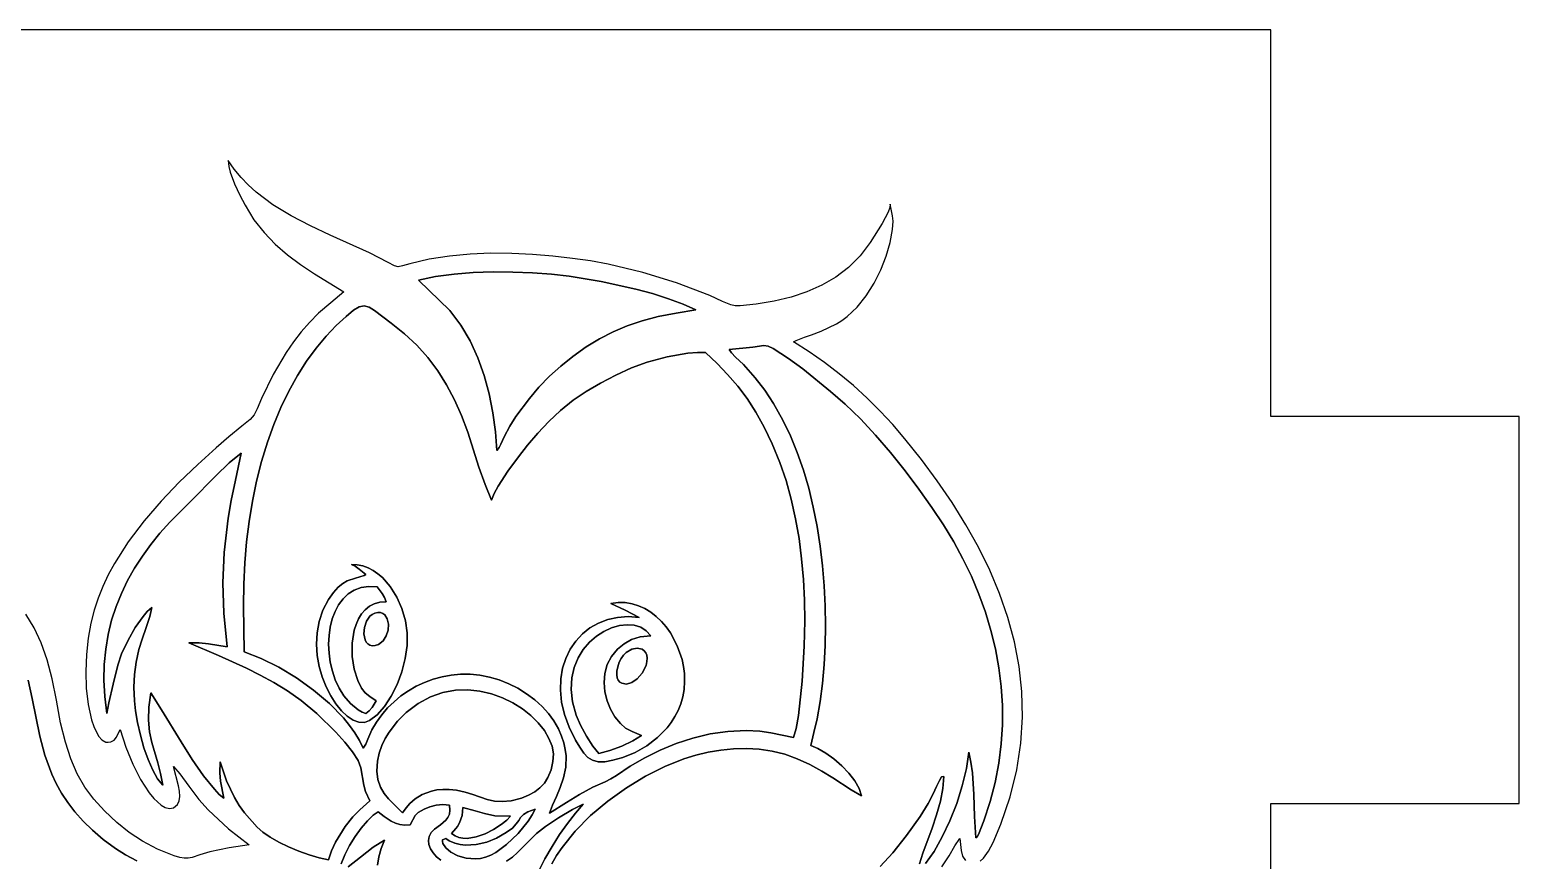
# Model space of a CAD drawing. Extents: x 1222 to 3994, y 2320 to 3800.
# Drawn here: x 2437.35 to 2473.32, y 3460.13 to 3480.16 of the extents above; entities that cross this region are included whole.
import ezdxf

# ---------------------------------------------------------------- set-up
doc = ezdxf.new("R2010")
doc.units = 0
doc.layers.add('____________', color=18, linetype='CONTINUOUS')
doc.layers.add('layer_1', color=250, linetype='CONTINUOUS')

msp = doc.modelspace()

# ---------------------------------------------------------------- linework, layer by layer
at = {"layer": '____________'}
msp.add_lwpolyline([(2467.319, 3433.494), (2467.319, 3442.827), (2473.319, 3442.827), (2473.319, 3452.161), (2467.319, 3452.161), (2467.319, 3461.494), (2473.319, 3461.494), (2473.319, 3470.827), (2467.319, 3470.827), (2467.319, 3480.161), (2399.319, 3480.161)], dxfattribs=at)
at = {"layer": 'layer_1'}
for points in [[(2460.3, 3460.098), (2460.382, 3460.173), (2460.501, 3460.342), (2460.614, 3460.552), (2460.804, 3460.993), (2461.026, 3461.655), (2461.184, 3462.306), (2461.281, 3462.946), (2461.322, 3463.575), (2461.307, 3464.193), (2461.242, 3464.801), (2461.129, 3465.397), (2460.971, 3465.983), (2460.772, 3466.558), (2460.535, 3467.122), (2460.262, 3467.676), (2459.958, 3468.22), (2459.625, 3468.753), (2459.267, 3469.277), (2458.886, 3469.79), (2458.486, 3470.293), (2458.195, 3470.634), (2457.89, 3470.961), (2457.572, 3471.276), (2457.241, 3471.576), (2456.897, 3471.862), (2456.54, 3472.133), (2456.172, 3472.389), (2455.791, 3472.629), (2455.859, 3472.668), (2456.059, 3472.745), (2456.23, 3472.8), (2456.459, 3472.889), (2456.832, 3473.07), (2456.964, 3473.148), (2457.091, 3473.241), (2457.33, 3473.469), (2457.547, 3473.741), (2457.739, 3474.045), (2457.902, 3474.37), (2458.032, 3474.702), (2458.128, 3475.031), (2458.185, 3475.343), (2458.199, 3475.541), (2458.186, 3475.673), (2458.129, 3475.951), (2458.119, 3475.871), (2458.078, 3475.759), (2457.933, 3475.485), (2457.648, 3475.032), (2457.402, 3474.707), (2457.124, 3474.429), (2456.817, 3474.194), (2456.482, 3473.999), (2456.12, 3473.84), (2455.734, 3473.712), (2455.324, 3473.613), (2454.892, 3473.538), (2454.509, 3473.498), (2454.384, 3473.503), (2454.282, 3473.523), (2454.079, 3473.608), (2453.771, 3473.749), (2452.968, 3474.055), (2452.154, 3474.307), (2451.321, 3474.505), (2450.893, 3474.583), (2450.457, 3474.647), (2449.98, 3474.702), (2449.489, 3474.743), (2448.99, 3474.766), (2448.486, 3474.77), (2447.983, 3474.75), (2447.486, 3474.703), (2446.999, 3474.627), (2446.527, 3474.518), (2446.348, 3474.465), (2446.25, 3474.445), (2446.161, 3474.47), (2446.008, 3474.549), (2446.008, 3474.549), (2445.551, 3474.779), (2444.605, 3475.204), (2444.129, 3475.428), (2443.665, 3475.67), (2443.224, 3475.941), (2442.816, 3476.247), (2442.628, 3476.417), (2442.452, 3476.599), (2442.289, 3476.795), (2442.142, 3477.005), (2442.155, 3476.866), (2442.186, 3476.725), (2442.291, 3476.441), (2442.423, 3476.171), (2442.552, 3475.93), (2442.765, 3475.579), (2443.009, 3475.267), (2443.28, 3474.987), (2443.575, 3474.733), (2443.892, 3474.498), (2444.226, 3474.275), (2444.936, 3473.839), (2444.62, 3473.577), (2444.323, 3473.322), (2444.108, 3473.101), (2443.907, 3472.87), (2443.72, 3472.629), (2443.545, 3472.377), (2443.227, 3471.842), (2442.947, 3471.267), (2442.839, 3471.013), (2442.77, 3470.871), (2442.67, 3470.76), (2442.47, 3470.6), (2442.158, 3470.339), (2441.855, 3470.071), (2441.409, 3469.672), (2440.962, 3469.245), (2440.525, 3468.791), (2440.11, 3468.312), (2439.729, 3467.808), (2439.394, 3467.28), (2439.246, 3467.008), (2439.115, 3466.731), (2439, 3466.448), (2438.904, 3466.16), (2438.825, 3465.843), (2438.762, 3465.481), (2438.72, 3465.088), (2438.702, 3464.68), (2438.714, 3464.272), (2438.76, 3463.878), (2438.843, 3463.514), (2438.9, 3463.348), (2438.968, 3463.195), (2439.02, 3463.108), (2439.091, 3463.027), (2439.186, 3462.976), (2439.243, 3462.969), (2439.307, 3462.978), (2439.389, 3463.021), (2439.447, 3463.09), (2439.537, 3463.28), (2439.671, 3462.852), (2439.836, 3462.446), (2440.025, 3462.075), (2440.235, 3461.749), (2440.348, 3461.611), (2440.524, 3461.451), (2440.624, 3461.394), (2440.726, 3461.37), (2440.824, 3461.39), (2440.915, 3461.467), (2440.958, 3461.557), (2440.974, 3461.666), (2440.966, 3461.788), (2440.943, 3461.917), (2440.821, 3462.383), (2440.974, 3462.205), (2441.193, 3461.912), (2441.435, 3461.593), (2441.657, 3461.34), (2442.148, 3460.884), (2442.403, 3460.686), (2442.648, 3460.493), (2442.164, 3460.427), (2441.695, 3460.327), (2441.458, 3460.251), (2441.27, 3460.189), (2441.179, 3460.173), (2441.082, 3460.172), (2440.971, 3460.189), (2440.84, 3460.229), (2440.438, 3460.395), (2440.074, 3460.584), (2439.747, 3460.795), (2439.451, 3461.031), (2439.152, 3461.313), (2438.896, 3461.596), (2438.68, 3461.891), (2438.497, 3462.211), (2438.342, 3462.568), (2438.21, 3462.974), (2438.096, 3463.443), (2437.993, 3463.986), (2437.891, 3464.504), (2437.77, 3464.963), (2437.625, 3465.371), (2437.456, 3465.733), (2437.258, 3466.058)], [(2449.961, 3460.037), (2450.074, 3460.236), (2450.207, 3460.435), (2450.523, 3460.825), (2450.895, 3461.2), (2451.312, 3461.552), (2451.759, 3461.872), (2452.222, 3462.154), (2452.689, 3462.389), (2453.147, 3462.57), (2453.439, 3462.659), (2453.736, 3462.731), (2454.039, 3462.784), (2454.346, 3462.815), (2454.655, 3462.823), (2454.965, 3462.805), (2455.275, 3462.759), (2455.583, 3462.683), (2455.885, 3462.573), (2456.186, 3462.432), (2456.477, 3462.273), (2456.747, 3462.11), (2457.188, 3461.824), (2457.433, 3461.679), (2457.38, 3461.853), (2457.276, 3462.037), (2457.131, 3462.224), (2456.958, 3462.404), (2456.767, 3462.569), (2456.571, 3462.711), (2456.382, 3462.821), (2456.21, 3462.891), (2456.285, 3463.203), (2456.367, 3463.532), (2456.439, 3463.953), (2456.495, 3464.391), (2456.536, 3464.843), (2456.561, 3465.308), (2456.57, 3465.781), (2456.562, 3466.26), (2456.538, 3466.743), (2456.497, 3467.225), (2456.44, 3467.705), (2456.365, 3468.179), (2456.272, 3468.644), (2456.161, 3469.098), (2456.033, 3469.538), (2455.885, 3469.96), (2455.72, 3470.362), (2455.535, 3470.741), (2455.31, 3471.142), (2455.1, 3471.464), (2454.87, 3471.76), (2454.588, 3472.082), (2454.397, 3472.262), (2454.299, 3472.363), (2454.243, 3472.45), (2454.814, 3472.507), (2455.077, 3472.541), (2455.184, 3472.529), (2455.304, 3472.471), (2455.677, 3472.231), (2456.021, 3471.978), (2456.689, 3471.437), (2457.045, 3471.13), (2457.41, 3470.774), (2457.776, 3470.38), (2458.138, 3469.959), (2458.489, 3469.521), (2458.823, 3469.077), (2459.134, 3468.638), (2459.415, 3468.215), (2459.662, 3467.81), (2459.887, 3467.396), (2460.091, 3466.975), (2460.272, 3466.546), (2460.43, 3466.11), (2460.563, 3465.668), (2460.672, 3465.221), (2460.754, 3464.77), (2460.81, 3464.315), (2460.839, 3463.856), (2460.84, 3463.395), (2460.811, 3462.932), (2460.753, 3462.468), (2460.665, 3462.003), (2460.546, 3461.539), (2460.394, 3461.076), (2460.264, 3460.746), (2460.228, 3460.688), (2460.194, 3460.662), (2460.165, 3461.179), (2460.149, 3461.71), (2460.114, 3462.235), (2460.079, 3462.488), (2460.026, 3462.732), (2459.971, 3462.335), (2459.871, 3461.916), (2459.736, 3461.491), (2459.572, 3461.075), (2459.387, 3460.685), (2459.188, 3460.338), (2458.983, 3460.048)], [(2458.983, 3460.048), (2459.188, 3460.338), (2459.387, 3460.685), (2459.572, 3461.075), (2459.736, 3461.491), (2459.871, 3461.916), (2459.971, 3462.335), (2460.026, 3462.732), (2460.079, 3462.488), (2460.114, 3462.235), (2460.149, 3461.71), (2460.165, 3461.179), (2460.194, 3460.662), (2460.228, 3460.688), (2460.264, 3460.746), (2460.394, 3461.076), (2460.546, 3461.539), (2460.665, 3462.003), (2460.753, 3462.468), (2460.811, 3462.932), (2460.84, 3463.395), (2460.839, 3463.856), (2460.81, 3464.315), (2460.754, 3464.77), (2460.672, 3465.221), (2460.563, 3465.668), (2460.43, 3466.11), (2460.272, 3466.546), (2460.091, 3466.975), (2459.887, 3467.396), (2459.662, 3467.81), (2459.415, 3468.215), (2459.134, 3468.638), (2458.823, 3469.077), (2458.489, 3469.521), (2458.138, 3469.959), (2457.776, 3470.38), (2457.41, 3470.774), (2457.045, 3471.13), (2456.689, 3471.437), (2456.021, 3471.978), (2455.677, 3472.231), (2455.304, 3472.471), (2455.184, 3472.529), (2455.077, 3472.541), (2454.814, 3472.507), (2454.243, 3472.45), (2454.243, 3472.45), (2454.299, 3472.363), (2454.397, 3472.262), (2454.588, 3472.082), (2454.87, 3471.76), (2455.1, 3471.464), (2455.31, 3471.142), (2455.535, 3470.741), (2455.72, 3470.362), (2455.885, 3469.96), (2456.033, 3469.538), (2456.161, 3469.098), (2456.272, 3468.644), (2456.365, 3468.179), (2456.44, 3467.705), (2456.497, 3467.225), (2456.538, 3466.743), (2456.562, 3466.26), (2456.57, 3465.781), (2456.561, 3465.308), (2456.536, 3464.843), (2456.495, 3464.391), (2456.439, 3463.953), (2456.367, 3463.532), (2456.285, 3463.203), (2456.21, 3462.891), (2456.382, 3462.821), (2456.571, 3462.711), (2456.767, 3462.569), (2456.958, 3462.404), (2457.131, 3462.224), (2457.276, 3462.037), (2457.38, 3461.853), (2457.433, 3461.679), (2457.188, 3461.824), (2456.747, 3462.11), (2456.477, 3462.273), (2456.186, 3462.432), (2455.885, 3462.573), (2455.583, 3462.683), (2455.275, 3462.759), (2454.965, 3462.805), (2454.655, 3462.823), (2454.346, 3462.815), (2454.039, 3462.784), (2453.736, 3462.731), (2453.439, 3462.659), (2453.147, 3462.57), (2452.689, 3462.389), (2452.222, 3462.154), (2451.759, 3461.872), (2451.312, 3461.552), (2450.895, 3461.2), (2450.523, 3460.825), (2450.207, 3460.435), (2450.074, 3460.236), (2449.961, 3460.037)], [(2437.312, 3464.472), (2437.41, 3464.026), (2437.592, 3463.117), (2437.714, 3462.659), (2437.883, 3462.2), (2437.991, 3461.972), (2438.118, 3461.744), (2438.267, 3461.518), (2438.44, 3461.292), (2438.639, 3461.069), (2438.867, 3460.847), (2439.126, 3460.627), (2439.419, 3460.41), (2439.664, 3460.255), (2439.936, 3460.11)], [(2439.936, 3460.11), (2439.664, 3460.255), (2439.419, 3460.41), (2439.126, 3460.627), (2438.867, 3460.847), (2438.639, 3461.069), (2438.44, 3461.292), (2438.267, 3461.518), (2438.118, 3461.744), (2437.991, 3461.972), (2437.883, 3462.2), (2437.714, 3462.659), (2437.592, 3463.117), (2437.41, 3464.026), (2437.312, 3464.472)], [(2458.833, 3460.039), (2458.92, 3460.293), (2459.142, 3460.896), (2459.251, 3461.221), (2459.342, 3461.546), (2459.404, 3461.858), (2459.422, 3462.147), (2459.368, 3462.137), (2459.321, 3462.052), (2459.245, 3461.905), (2459.166, 3461.728), (2459.047, 3461.495), (2458.852, 3461.179), (2458.525, 3460.722), (2458.193, 3460.301), (2457.884, 3459.976)], [(2457.884, 3459.976), (2458.193, 3460.301), (2458.525, 3460.722), (2458.852, 3461.179), (2459.047, 3461.495), (2459.166, 3461.728), (2459.245, 3461.905), (2459.321, 3462.052), (2459.368, 3462.137), (2459.422, 3462.147), (2459.404, 3461.858), (2459.342, 3461.546), (2459.251, 3461.221), (2459.142, 3460.896), (2458.92, 3460.293), (2458.833, 3460.039)], [(2444.873, 3460.035), (2444.959, 3460.253), (2445.075, 3460.477), (2445.211, 3460.696), (2445.357, 3460.898), (2445.504, 3461.073), (2445.642, 3461.209), (2445.762, 3461.296), (2445.909, 3461.176), (2446.081, 3461.063), (2446.179, 3461.019), (2446.288, 3460.988), (2446.408, 3460.974), (2446.54, 3460.982), (2446.655, 3461.2), (2446.73, 3461.272), (2446.877, 3461.355), (2447.013, 3461.412), (2447.164, 3461.453), (2447.324, 3461.469), (2447.488, 3461.452), (2447.488, 3461.452), (2447.498, 3461.333), (2447.484, 3461.235), (2447.45, 3461.155), (2447.4, 3461.088), (2447.271, 3460.979), (2447.127, 3460.877), (2447.044, 3460.792), (2446.995, 3460.7), (2446.977, 3460.603), (2446.989, 3460.503), (2447.028, 3460.403), (2447.091, 3460.304), (2447.176, 3460.21), (2447.281, 3460.122)], [(2447.281, 3460.122), (2447.176, 3460.21), (2447.091, 3460.304), (2447.028, 3460.403), (2446.989, 3460.503), (2446.977, 3460.603), (2446.995, 3460.7), (2447.044, 3460.792), (2447.127, 3460.877), (2447.271, 3460.979), (2447.4, 3461.088), (2447.45, 3461.155), (2447.484, 3461.235), (2447.498, 3461.333), (2447.488, 3461.452), (2447.488, 3461.452), (2447.324, 3461.469), (2447.164, 3461.453), (2447.013, 3461.412), (2446.877, 3461.355), (2446.73, 3461.272), (2446.655, 3461.2), (2446.54, 3460.982), (2446.408, 3460.974), (2446.288, 3460.988), (2446.179, 3461.019), (2446.081, 3461.063), (2445.909, 3461.176), (2445.762, 3461.296), (2445.642, 3461.209), (2445.504, 3461.073), (2445.357, 3460.898), (2445.211, 3460.696), (2445.075, 3460.477), (2444.959, 3460.253), (2444.873, 3460.035)], [(2448.867, 3460.102), (2449.005, 3460.201), (2449.13, 3460.309), (2449.587, 3460.771), (2449.801, 3460.936), (2450.119, 3461.147), (2450.454, 3461.348), (2450.717, 3461.48), (2450.527, 3461.262), (2450.335, 3461.014), (2450.145, 3460.743), (2449.962, 3460.454), (2449.792, 3460.155), (2449.639, 3459.851)], [(2449.639, 3459.851), (2449.792, 3460.155), (2449.962, 3460.454), (2450.145, 3460.743), (2450.335, 3461.014), (2450.527, 3461.262), (2450.717, 3461.48), (2450.454, 3461.348), (2450.119, 3461.147), (2449.801, 3460.936), (2449.587, 3460.771), (2449.13, 3460.309), (2449.005, 3460.201), (2448.867, 3460.102)], [(2445.747, 3460.007), (2445.78, 3460.205), (2445.836, 3460.406), (2445.914, 3460.608), (2445.647, 3460.437), (2445.334, 3460.196), (2445.04, 3459.967)], [(2445.04, 3459.967), (2445.334, 3460.196), (2445.647, 3460.437), (2445.914, 3460.608), (2445.836, 3460.406), (2445.78, 3460.205), (2445.747, 3460.007)], [(2459.379, 3459.962), (2459.55, 3460.232), (2459.691, 3460.47), (2459.813, 3460.648), (2459.842, 3460.36), (2459.878, 3460.225), (2459.945, 3460.117)]]:
    msp.add_lwpolyline(points, dxfattribs=at)
for points in [[(2446.737, 3474.122), (2447.152, 3474.208), (2447.596, 3474.268), (2448.061, 3474.305), (2448.538, 3474.32), (2449.017, 3474.317), (2449.49, 3474.297), (2449.947, 3474.262), (2450.38, 3474.215), (2451.152, 3474.091), (2451.984, 3473.906), (2452.392, 3473.795), (2452.779, 3473.673), (2453.131, 3473.541), (2453.437, 3473.402), (2452.96, 3473.328), (2452.529, 3473.241), (2452.138, 3473.139), (2451.777, 3473.018), (2451.437, 3472.875), (2451.111, 3472.706), (2450.791, 3472.508), (2450.466, 3472.278), (2450.178, 3472.049), (2449.902, 3471.803), (2449.646, 3471.542), (2449.416, 3471.269), (2449.09, 3470.827), (2448.943, 3470.597), (2448.805, 3470.343), (2448.729, 3470.167), (2448.685, 3470.081), (2448.631, 3470.007), (2448.595, 3470.464), (2448.533, 3470.923), (2448.444, 3471.377), (2448.325, 3471.821), (2448.173, 3472.25), (2447.985, 3472.657), (2447.758, 3473.037), (2447.491, 3473.385), (2446.737, 3474.122)], [(2446.737, 3474.122), (2447.491, 3473.385), (2447.758, 3473.037), (2447.985, 3472.657), (2448.173, 3472.25), (2448.325, 3471.821), (2448.444, 3471.377), (2448.533, 3470.923), (2448.595, 3470.464), (2448.631, 3470.007), (2448.685, 3470.081), (2448.729, 3470.167), (2448.805, 3470.343), (2448.943, 3470.597), (2449.09, 3470.827), (2449.416, 3471.269), (2449.646, 3471.542), (2449.902, 3471.803), (2450.178, 3472.049), (2450.466, 3472.278), (2450.791, 3472.508), (2451.111, 3472.706), (2451.437, 3472.875), (2451.777, 3473.018), (2452.138, 3473.139), (2452.529, 3473.241), (2452.96, 3473.328), (2453.437, 3473.402), (2453.131, 3473.541), (2452.779, 3473.673), (2452.392, 3473.795), (2451.984, 3473.906), (2451.152, 3474.091), (2450.38, 3474.215), (2449.947, 3474.262), (2449.49, 3474.297), (2449.017, 3474.317), (2448.538, 3474.32), (2448.061, 3474.305), (2447.596, 3474.268), (2447.152, 3474.208), (2446.737, 3474.122)], [(2442.51, 3466.262), (2442.518, 3466.786), (2442.543, 3467.3), (2442.586, 3467.804), (2442.647, 3468.3), (2442.727, 3468.788), (2442.826, 3469.269), (2442.947, 3469.743), (2443.089, 3470.21), (2443.243, 3470.637), (2443.416, 3471.049), (2443.607, 3471.444), (2443.813, 3471.816), (2444.033, 3472.164), (2444.264, 3472.483), (2444.505, 3472.771), (2444.753, 3473.023), (2444.991, 3473.243), (2445.17, 3473.393), (2445.309, 3473.478), (2445.426, 3473.503), (2445.543, 3473.472), (2445.678, 3473.389), (2446.081, 3473.085), (2446.403, 3472.829), (2446.696, 3472.552), (2446.963, 3472.253), (2447.203, 3471.934), (2447.418, 3471.594), (2447.61, 3471.234), (2447.779, 3470.854), (2447.927, 3470.455), (2448.197, 3469.612), (2448.348, 3469.192), (2448.499, 3468.814), (2448.567, 3468.974), (2448.659, 3469.147), (2448.894, 3469.511), (2449.15, 3469.857), (2449.372, 3470.136), (2449.622, 3470.43), (2449.884, 3470.708), (2450.166, 3470.972), (2450.476, 3471.223), (2450.787, 3471.435), (2451.135, 3471.639), (2451.506, 3471.83), (2451.884, 3472.004), (2452.263, 3472.14), (2452.745, 3472.267), (2453.244, 3472.356), (2453.472, 3472.376), (2453.671, 3472.375), (2453.947, 3472.111), (2454.204, 3471.843), (2454.446, 3471.563), (2454.673, 3471.264), (2454.886, 3470.937), (2455.089, 3470.577), (2455.281, 3470.175), (2455.465, 3469.723), (2455.614, 3469.288), (2455.74, 3468.834), (2455.844, 3468.365), (2455.927, 3467.884), (2455.991, 3467.394), (2456.035, 3466.899), (2456.062, 3466.401), (2456.071, 3465.903), (2456.054, 3465.289), (2456.002, 3464.441), (2455.916, 3463.619), (2455.86, 3463.299), (2455.795, 3463.084), (2455.249, 3463.196), (2454.979, 3463.237), (2454.652, 3463.254), (2454.211, 3463.233), (2453.781, 3463.171), (2453.364, 3463.073), (2452.96, 3462.943), (2452.573, 3462.783), (2452.203, 3462.599), (2451.851, 3462.394), (2451.52, 3462.171), (2451.384, 3462.087), (2451.243, 3462.019), (2450.952, 3461.888), (2450.63, 3461.71), (2450.315, 3461.514), (2449.901, 3461.257), (2449.976, 3461.456), (2450.069, 3461.662), (2450.163, 3461.88), (2450.243, 3462.114), (2450.294, 3462.368), (2450.301, 3462.646), (2450.282, 3462.796), (2450.246, 3462.954), (2450.192, 3463.121), (2450.116, 3463.296), (2450.01, 3463.484), (2449.877, 3463.665), (2449.721, 3463.837), (2449.544, 3463.996), (2449.349, 3464.142), (2449.139, 3464.272), (2448.916, 3464.384), (2448.683, 3464.476), (2448.45, 3464.544), (2448.217, 3464.588), (2447.985, 3464.61), (2447.755, 3464.611), (2447.529, 3464.591), (2447.308, 3464.551), (2447.093, 3464.492), (2446.885, 3464.416), (2446.685, 3464.323), (2446.495, 3464.213), (2446.315, 3464.089), (2446.147, 3463.95), (2445.991, 3463.798), (2445.85, 3463.634), (2445.724, 3463.458), (2445.614, 3463.272), (2445.516, 3463.043), (2445.463, 3462.924), (2445.401, 3462.825), (2445.311, 3463.011), (2445.201, 3463.196), (2445.071, 3463.379), (2444.924, 3463.559), (2444.587, 3463.906), (2444.205, 3464.23), (2443.792, 3464.524), (2443.366, 3464.781), (2442.941, 3464.992), (2442.532, 3465.15), (2442.51, 3466.262)], [(2442.51, 3466.262), (2442.532, 3465.15), (2442.941, 3464.992), (2443.366, 3464.781), (2443.792, 3464.524), (2444.205, 3464.23), (2444.587, 3463.906), (2444.924, 3463.559), (2445.071, 3463.379), (2445.201, 3463.196), (2445.311, 3463.011), (2445.401, 3462.825), (2445.463, 3462.924), (2445.516, 3463.043), (2445.614, 3463.272), (2445.724, 3463.458), (2445.85, 3463.634), (2445.991, 3463.798), (2446.147, 3463.95), (2446.315, 3464.089), (2446.495, 3464.213), (2446.685, 3464.323), (2446.885, 3464.416), (2447.093, 3464.492), (2447.308, 3464.551), (2447.529, 3464.591), (2447.755, 3464.611), (2447.985, 3464.61), (2448.217, 3464.588), (2448.45, 3464.544), (2448.683, 3464.476), (2448.916, 3464.384), (2449.139, 3464.272), (2449.349, 3464.142), (2449.544, 3463.996), (2449.721, 3463.837), (2449.877, 3463.665), (2450.01, 3463.484), (2450.116, 3463.296), (2450.192, 3463.121), (2450.246, 3462.954), (2450.282, 3462.796), (2450.301, 3462.646), (2450.294, 3462.368), (2450.243, 3462.114), (2450.163, 3461.88), (2450.069, 3461.662), (2449.976, 3461.456), (2449.901, 3461.257), (2450.315, 3461.514), (2450.63, 3461.71), (2450.952, 3461.888), (2451.243, 3462.019), (2451.384, 3462.087), (2451.52, 3462.171), (2451.851, 3462.394), (2452.203, 3462.599), (2452.573, 3462.783), (2452.96, 3462.943), (2453.364, 3463.073), (2453.781, 3463.171), (2454.211, 3463.233), (2454.652, 3463.254), (2454.979, 3463.237), (2455.249, 3463.196), (2455.795, 3463.084), (2455.86, 3463.299), (2455.916, 3463.619), (2456.002, 3464.441), (2456.054, 3465.289), (2456.071, 3465.903), (2456.062, 3466.401), (2456.035, 3466.899), (2455.991, 3467.394), (2455.927, 3467.884), (2455.844, 3468.365), (2455.74, 3468.834), (2455.614, 3469.288), (2455.465, 3469.723), (2455.281, 3470.175), (2455.089, 3470.577), (2454.886, 3470.937), (2454.673, 3471.264), (2454.446, 3471.563), (2454.204, 3471.843), (2453.947, 3472.111), (2453.671, 3472.375), (2453.472, 3472.376), (2453.244, 3472.356), (2452.745, 3472.267), (2452.263, 3472.14), (2451.884, 3472.004), (2451.506, 3471.83), (2451.135, 3471.639), (2450.787, 3471.435), (2450.476, 3471.223), (2450.166, 3470.972), (2449.884, 3470.708), (2449.622, 3470.43), (2449.372, 3470.136), (2449.15, 3469.857), (2448.894, 3469.511), (2448.659, 3469.147), (2448.567, 3468.974), (2448.499, 3468.814), (2448.348, 3469.192), (2448.197, 3469.612), (2447.927, 3470.455), (2447.779, 3470.854), (2447.61, 3471.234), (2447.418, 3471.594), (2447.203, 3471.934), (2446.963, 3472.253), (2446.696, 3472.552), (2446.403, 3472.829), (2446.081, 3473.085), (2445.678, 3473.389), (2445.543, 3473.472), (2445.426, 3473.503), (2445.309, 3473.478), (2445.17, 3473.393), (2444.991, 3473.243), (2444.753, 3473.023), (2444.505, 3472.771), (2444.264, 3472.483), (2444.033, 3472.164), (2443.813, 3471.816), (2443.607, 3471.444), (2443.416, 3471.049), (2443.243, 3470.637), (2443.089, 3470.21), (2442.947, 3469.743), (2442.826, 3469.269), (2442.727, 3468.788), (2442.647, 3468.3), (2442.586, 3467.804), (2442.543, 3467.3), (2442.518, 3466.786), (2442.51, 3466.262)], [(2439.214, 3463.665), (2439.164, 3464.075), (2439.143, 3464.47), (2439.15, 3464.85), (2439.184, 3465.218), (2439.243, 3465.572), (2439.327, 3465.914), (2439.434, 3466.244), (2439.563, 3466.563), (2439.712, 3466.871), (2439.882, 3467.17), (2440.069, 3467.459), (2440.274, 3467.74), (2440.495, 3468.013), (2440.73, 3468.278), (2441.241, 3468.789), (2441.846, 3469.397), (2442.168, 3469.709), (2442.459, 3469.95), (2442.32, 3469.291), (2442.218, 3468.806), (2442.142, 3468.378), (2442.047, 3467.551), (2442.012, 3466.815), (2442.037, 3466.084), (2442.12, 3465.271), (2441.668, 3465.344), (2441.445, 3465.368), (2441.19, 3465.369), (2441.905, 3465.062), (2442.584, 3464.756), (2442.916, 3464.59), (2443.245, 3464.409), (2443.574, 3464.208), (2443.905, 3463.981), (2444.282, 3463.666), (2444.741, 3463.217), (2444.957, 3462.976), (2445.142, 3462.743), (2445.278, 3462.532), (2445.346, 3462.356), (2445.415, 3461.938), (2445.46, 3461.784), (2445.559, 3461.556), (2445.321, 3461.34), (2445.153, 3461.173), (2444.971, 3460.941), (2444.737, 3460.563), (2444.635, 3460.351), (2444.561, 3460.137), (2444.337, 3460.183), (2444.095, 3460.253), (2443.846, 3460.342), (2443.599, 3460.447), (2443.365, 3460.561), (2443.154, 3460.681), (2442.975, 3460.802), (2442.838, 3460.92), (2442.539, 3461.264), (2442.41, 3461.446), (2442.295, 3461.635), (2442.099, 3462.043), (2441.947, 3462.495), (2441.939, 3462.237), (2441.959, 3462.035), (2442.038, 3461.622), (2441.928, 3461.713), (2441.808, 3461.837), (2441.548, 3462.162), (2441.274, 3462.556), (2441.003, 3462.979), (2440.535, 3463.754), (2440.278, 3464.165), (2440.223, 3463.814), (2440.215, 3463.504), (2440.243, 3463.225), (2440.297, 3462.968), (2440.441, 3462.474), (2440.511, 3462.217), (2440.564, 3461.939), (2440.439, 3462.085), (2440.319, 3462.295), (2440.207, 3462.552), (2440.107, 3462.84), (2440.022, 3463.143), (2439.953, 3463.444), (2439.903, 3463.726), (2439.876, 3463.973), (2439.867, 3464.297), (2439.881, 3464.604), (2439.921, 3464.905), (2439.985, 3465.21), (2440.061, 3465.46), (2440.158, 3465.741), (2440.247, 3466.008), (2440.297, 3466.222), (2440.188, 3466.123), (2440.086, 3466.009), (2439.896, 3465.742), (2439.724, 3465.435), (2439.567, 3465.101), (2439.481, 3464.827), (2439.363, 3464.375), (2439.259, 3463.926), (2439.214, 3463.665)], [(2439.214, 3463.665), (2439.259, 3463.926), (2439.363, 3464.375), (2439.481, 3464.827), (2439.567, 3465.101), (2439.724, 3465.435), (2439.896, 3465.742), (2440.086, 3466.009), (2440.188, 3466.123), (2440.297, 3466.222), (2440.247, 3466.008), (2440.158, 3465.741), (2440.061, 3465.46), (2439.985, 3465.21), (2439.921, 3464.905), (2439.881, 3464.604), (2439.867, 3464.297), (2439.876, 3463.973), (2439.903, 3463.726), (2439.953, 3463.444), (2440.022, 3463.143), (2440.107, 3462.84), (2440.207, 3462.552), (2440.319, 3462.295), (2440.439, 3462.085), (2440.564, 3461.939), (2440.511, 3462.217), (2440.441, 3462.474), (2440.297, 3462.968), (2440.243, 3463.225), (2440.215, 3463.504), (2440.223, 3463.814), (2440.278, 3464.165), (2440.535, 3463.754), (2441.003, 3462.979), (2441.274, 3462.556), (2441.548, 3462.162), (2441.808, 3461.837), (2441.928, 3461.713), (2442.038, 3461.622), (2441.959, 3462.035), (2441.939, 3462.237), (2441.947, 3462.495), (2442.099, 3462.043), (2442.295, 3461.635), (2442.41, 3461.446), (2442.539, 3461.264), (2442.838, 3460.92), (2442.975, 3460.802), (2443.154, 3460.681), (2443.365, 3460.561), (2443.599, 3460.447), (2443.846, 3460.342), (2444.095, 3460.253), (2444.337, 3460.183), (2444.561, 3460.137), (2444.635, 3460.351), (2444.737, 3460.563), (2444.971, 3460.941), (2445.153, 3461.173), (2445.321, 3461.34), (2445.559, 3461.556), (2445.46, 3461.784), (2445.415, 3461.938), (2445.346, 3462.356), (2445.278, 3462.532), (2445.142, 3462.743), (2444.957, 3462.976), (2444.741, 3463.217), (2444.282, 3463.666), (2443.905, 3463.981), (2443.574, 3464.208), (2443.245, 3464.409), (2442.916, 3464.59), (2442.584, 3464.756), (2441.905, 3465.062), (2441.19, 3465.369), (2441.445, 3465.368), (2441.668, 3465.344), (2442.12, 3465.271), (2442.037, 3466.084), (2442.012, 3466.815), (2442.047, 3467.551), (2442.142, 3468.378), (2442.218, 3468.806), (2442.32, 3469.291), (2442.459, 3469.95), (2442.168, 3469.709), (2441.846, 3469.397), (2441.241, 3468.789), (2440.73, 3468.278), (2440.495, 3468.013), (2440.274, 3467.74), (2440.069, 3467.459), (2439.882, 3467.17), (2439.712, 3466.871), (2439.563, 3466.563), (2439.434, 3466.244), (2439.327, 3465.914), (2439.243, 3465.572), (2439.184, 3465.218), (2439.15, 3464.85), (2439.143, 3464.47), (2439.164, 3464.075), (2439.214, 3463.665)], [(2445.47, 3467.016), (2445.302, 3467.148), (2445.208, 3467.218), (2445.12, 3467.261), (2445.26, 3467.252), (2445.394, 3467.224), (2445.522, 3467.177), (2445.643, 3467.115), (2445.757, 3467.037), (2445.865, 3466.946), (2446.056, 3466.729), (2446.215, 3466.475), (2446.339, 3466.196), (2446.424, 3465.904), (2446.467, 3465.609), (2446.466, 3465.305), (2446.42, 3464.988), (2446.335, 3464.671), (2446.219, 3464.365), (2446.076, 3464.083), (2445.915, 3463.835), (2445.74, 3463.635), (2445.558, 3463.493), (2445.432, 3463.448), (2445.297, 3463.455), (2445.157, 3463.507), (2445.015, 3463.601), (2444.875, 3463.732), (2444.741, 3463.897), (2444.617, 3464.09), (2444.507, 3464.308), (2444.413, 3464.546), (2444.341, 3464.8), (2444.294, 3465.065), (2444.275, 3465.338), (2444.289, 3465.613), (2444.34, 3465.887), (2444.43, 3466.156), (2444.564, 3466.414), (2444.685, 3466.586), (2444.799, 3466.713), (2444.908, 3466.802), (2445.014, 3466.863), (2445.219, 3466.933), (2445.424, 3466.992), (2445.47, 3467.016)], [(2445.47, 3467.016), (2445.424, 3466.992), (2445.219, 3466.933), (2445.014, 3466.863), (2444.908, 3466.802), (2444.799, 3466.713), (2444.685, 3466.586), (2444.564, 3466.414), (2444.43, 3466.156), (2444.34, 3465.887), (2444.289, 3465.613), (2444.275, 3465.338), (2444.294, 3465.065), (2444.341, 3464.8), (2444.413, 3464.546), (2444.507, 3464.308), (2444.617, 3464.09), (2444.741, 3463.897), (2444.875, 3463.732), (2445.015, 3463.601), (2445.157, 3463.507), (2445.297, 3463.455), (2445.432, 3463.448), (2445.558, 3463.493), (2445.74, 3463.635), (2445.915, 3463.835), (2446.076, 3464.083), (2446.219, 3464.365), (2446.335, 3464.671), (2446.42, 3464.988), (2446.466, 3465.305), (2446.467, 3465.609), (2446.424, 3465.904), (2446.339, 3466.196), (2446.215, 3466.475), (2446.056, 3466.729), (2445.865, 3466.946), (2445.757, 3467.037), (2445.643, 3467.115), (2445.522, 3467.177), (2445.394, 3467.224), (2445.26, 3467.252), (2445.12, 3467.261), (2445.208, 3467.218), (2445.302, 3467.148), (2445.47, 3467.016)], [(2445.717, 3463.974), (2445.617, 3463.813), (2445.545, 3463.73), (2445.467, 3463.664), (2445.374, 3463.696), (2445.278, 3463.751), (2445.093, 3463.907), (2444.933, 3464.094), (2444.819, 3464.274), (2444.728, 3464.475), (2444.658, 3464.685), (2444.608, 3464.9), (2444.578, 3465.118), (2444.567, 3465.334), (2444.577, 3465.547), (2444.606, 3465.751), (2444.654, 3465.945), (2444.723, 3466.125), (2444.81, 3466.288), (2444.917, 3466.43), (2445.043, 3466.549), (2445.188, 3466.64), (2445.352, 3466.702), (2445.535, 3466.73), (2445.737, 3466.721), (2445.857, 3466.557), (2445.913, 3466.464), (2445.959, 3466.36), (2445.806, 3466.351), (2445.671, 3466.314), (2445.552, 3466.253), (2445.449, 3466.169), (2445.361, 3466.067), (2445.289, 3465.948), (2445.231, 3465.815), (2445.187, 3465.672), (2445.139, 3465.363), (2445.139, 3465.044), (2445.184, 3464.737), (2445.269, 3464.463), (2445.359, 3464.279), (2445.449, 3464.165), (2445.561, 3464.078), (2445.717, 3463.974)], [(2445.717, 3463.974), (2445.561, 3464.078), (2445.449, 3464.165), (2445.359, 3464.279), (2445.269, 3464.463), (2445.184, 3464.737), (2445.139, 3465.044), (2445.139, 3465.363), (2445.187, 3465.672), (2445.231, 3465.815), (2445.289, 3465.948), (2445.361, 3466.067), (2445.449, 3466.169), (2445.552, 3466.253), (2445.671, 3466.314), (2445.806, 3466.351), (2445.959, 3466.36), (2445.913, 3466.464), (2445.857, 3466.557), (2445.737, 3466.721), (2445.535, 3466.73), (2445.352, 3466.702), (2445.188, 3466.64), (2445.043, 3466.549), (2444.917, 3466.43), (2444.81, 3466.288), (2444.723, 3466.125), (2444.654, 3465.945), (2444.606, 3465.751), (2444.577, 3465.547), (2444.567, 3465.334), (2444.578, 3465.118), (2444.608, 3464.9), (2444.658, 3464.685), (2444.728, 3464.475), (2444.819, 3464.274), (2444.933, 3464.094), (2445.093, 3463.907), (2445.278, 3463.751), (2445.374, 3463.696), (2445.467, 3463.664), (2445.545, 3463.73), (2445.617, 3463.813), (2445.717, 3463.974)], [(2452.063, 3465.982), (2451.728, 3466.156), (2451.385, 3466.32), (2451.561, 3466.342), (2451.731, 3466.339), (2451.896, 3466.313), (2452.054, 3466.264), (2452.204, 3466.195), (2452.347, 3466.107), (2452.48, 3466.004), (2452.604, 3465.885), (2452.717, 3465.754), (2452.82, 3465.611), (2452.988, 3465.301), (2453.104, 3464.969), (2453.139, 3464.799), (2453.16, 3464.629), (2453.164, 3464.434), (2453.15, 3464.247), (2453.119, 3464.069), (2453.071, 3463.9), (2453.008, 3463.741), (2452.932, 3463.59), (2452.843, 3463.449), (2452.742, 3463.317), (2452.512, 3463.082), (2452.25, 3462.885), (2451.967, 3462.726), (2451.672, 3462.607), (2451.431, 3462.536), (2451.235, 3462.501), (2451.074, 3462.5), (2450.942, 3462.535), (2450.829, 3462.605), (2450.728, 3462.71), (2450.631, 3462.849), (2450.529, 3463.022), (2450.373, 3463.335), (2450.263, 3463.642), (2450.194, 3463.939), (2450.165, 3464.225), (2450.174, 3464.498), (2450.218, 3464.755), (2450.294, 3464.994), (2450.401, 3465.213), (2450.536, 3465.41), (2450.696, 3465.583), (2450.879, 3465.729), (2451.084, 3465.846), (2451.307, 3465.932), (2451.546, 3465.985), (2451.799, 3466.002), (2452.063, 3465.982)], [(2451.385, 3466.32), (2451.728, 3466.156), (2452.063, 3465.982), (2451.799, 3466.002), (2451.546, 3465.985), (2451.307, 3465.932), (2451.084, 3465.846), (2450.879, 3465.729), (2450.696, 3465.583), (2450.536, 3465.41), (2450.401, 3465.213), (2450.294, 3464.994), (2450.218, 3464.755), (2450.174, 3464.498), (2450.165, 3464.225), (2450.194, 3463.939), (2450.263, 3463.642), (2450.373, 3463.335), (2450.529, 3463.022), (2450.631, 3462.849), (2450.728, 3462.71), (2450.829, 3462.605), (2450.942, 3462.535), (2451.074, 3462.5), (2451.235, 3462.501), (2451.431, 3462.536), (2451.672, 3462.607), (2451.967, 3462.726), (2452.25, 3462.885), (2452.512, 3463.082), (2452.742, 3463.317), (2452.843, 3463.449), (2452.932, 3463.59), (2453.008, 3463.741), (2453.071, 3463.9), (2453.119, 3464.069), (2453.15, 3464.247), (2453.164, 3464.434), (2453.16, 3464.629), (2453.139, 3464.799), (2453.104, 3464.969), (2452.988, 3465.301), (2452.82, 3465.611), (2452.717, 3465.754), (2452.604, 3465.885), (2452.48, 3466.004), (2452.347, 3466.107), (2452.204, 3466.195), (2452.054, 3466.264), (2451.896, 3466.313), (2451.731, 3466.339), (2451.561, 3466.342), (2451.385, 3466.32)], [(2445.682, 3466.086), (2445.756, 3466.101), (2445.821, 3466.098), (2445.876, 3466.08), (2445.921, 3466.047), (2445.984, 3465.948), (2446.011, 3465.819), (2446.002, 3465.676), (2445.959, 3465.537), (2445.882, 3465.417), (2445.772, 3465.333), (2445.692, 3465.304), (2445.622, 3465.298), (2445.562, 3465.311), (2445.514, 3465.342), (2445.475, 3465.388), (2445.447, 3465.445), (2445.42, 3465.585), (2445.432, 3465.741), (2445.48, 3465.891), (2445.564, 3466.013), (2445.619, 3466.057), (2445.682, 3466.086)], [(2445.682, 3466.086), (2445.619, 3466.057), (2445.564, 3466.013), (2445.48, 3465.891), (2445.432, 3465.741), (2445.42, 3465.585), (2445.447, 3465.445), (2445.475, 3465.388), (2445.514, 3465.342), (2445.562, 3465.311), (2445.622, 3465.298), (2445.692, 3465.304), (2445.772, 3465.333), (2445.882, 3465.417), (2445.959, 3465.537), (2446.002, 3465.676), (2446.011, 3465.819), (2445.984, 3465.948), (2445.921, 3466.047), (2445.876, 3466.08), (2445.821, 3466.098), (2445.756, 3466.101), (2445.682, 3466.086)], [(2452.125, 3463.135), (2451.917, 3463.007), (2451.65, 3462.878), (2451.361, 3462.768), (2451.089, 3462.698), (2450.947, 3462.873), (2450.792, 3463.117), (2450.648, 3463.384), (2450.544, 3463.628), (2450.456, 3463.948), (2450.423, 3464.247), (2450.438, 3464.524), (2450.496, 3464.776), (2450.59, 3465.005), (2450.715, 3465.207), (2450.864, 3465.382), (2451.033, 3465.529), (2451.214, 3465.646), (2451.402, 3465.732), (2451.591, 3465.787), (2451.775, 3465.808), (2451.949, 3465.795), (2452.106, 3465.747), (2452.24, 3465.662), (2452.346, 3465.539), (2452.094, 3465.516), (2451.883, 3465.45), (2451.702, 3465.349), (2451.544, 3465.219), (2451.398, 3465.044), (2451.297, 3464.845), (2451.24, 3464.631), (2451.222, 3464.41), (2451.241, 3464.187), (2451.293, 3463.97), (2451.375, 3463.767), (2451.483, 3463.584), (2451.613, 3463.422), (2451.739, 3463.314), (2451.898, 3463.229), (2452.125, 3463.135)], [(2452.125, 3463.135), (2451.898, 3463.229), (2451.739, 3463.314), (2451.613, 3463.422), (2451.483, 3463.584), (2451.375, 3463.767), (2451.293, 3463.97), (2451.241, 3464.187), (2451.222, 3464.41), (2451.24, 3464.631), (2451.297, 3464.845), (2451.398, 3465.044), (2451.544, 3465.219), (2451.702, 3465.349), (2451.883, 3465.45), (2452.094, 3465.516), (2452.346, 3465.539), (2452.24, 3465.662), (2452.106, 3465.747), (2451.949, 3465.795), (2451.775, 3465.808), (2451.591, 3465.787), (2451.402, 3465.732), (2451.214, 3465.646), (2451.033, 3465.529), (2450.864, 3465.382), (2450.715, 3465.207), (2450.59, 3465.005), (2450.496, 3464.776), (2450.438, 3464.524), (2450.423, 3464.247), (2450.456, 3463.948), (2450.544, 3463.628), (2450.648, 3463.384), (2450.792, 3463.117), (2450.947, 3462.873), (2451.089, 3462.698), (2451.361, 3462.768), (2451.65, 3462.878), (2451.917, 3463.007), (2452.125, 3463.135)], [(2452.232, 3464.824), (2452.141, 3464.639), (2452.022, 3464.501), (2451.89, 3464.413), (2451.759, 3464.376), (2451.645, 3464.393), (2451.598, 3464.423), (2451.561, 3464.466), (2451.536, 3464.525), (2451.525, 3464.598), (2451.528, 3464.686), (2451.549, 3464.789), (2451.587, 3464.9), (2451.635, 3464.995), (2451.691, 3465.074), (2451.753, 3465.137), (2451.888, 3465.219), (2452.022, 3465.243), (2452.14, 3465.213), (2452.188, 3465.178), (2452.225, 3465.131), (2452.251, 3465.072), (2452.261, 3465.001), (2452.256, 3464.918), (2452.232, 3464.824)], [(2452.232, 3464.824), (2452.256, 3464.918), (2452.261, 3465.001), (2452.251, 3465.072), (2452.225, 3465.131), (2452.188, 3465.178), (2452.14, 3465.213), (2452.022, 3465.243), (2451.888, 3465.219), (2451.753, 3465.137), (2451.691, 3465.074), (2451.635, 3464.995), (2451.587, 3464.9), (2451.549, 3464.789), (2451.528, 3464.686), (2451.525, 3464.598), (2451.536, 3464.525), (2451.561, 3464.466), (2451.598, 3464.423), (2451.645, 3464.393), (2451.759, 3464.376), (2451.89, 3464.413), (2452.022, 3464.501), (2452.141, 3464.639), (2452.232, 3464.824)], [(2446.35, 3461.266), (2446.132, 3461.484), (2446.017, 3461.604), (2445.911, 3461.738), (2445.822, 3461.891), (2445.759, 3462.069), (2445.731, 3462.276), (2445.748, 3462.518), (2445.792, 3462.711), (2445.855, 3462.892), (2445.934, 3463.059), (2446.026, 3463.213), (2446.232, 3463.479), (2446.442, 3463.686), (2446.731, 3463.904), (2447.028, 3464.063), (2447.328, 3464.168), (2447.629, 3464.224), (2447.927, 3464.235), (2448.218, 3464.206), (2448.499, 3464.141), (2448.766, 3464.044), (2449.016, 3463.921), (2449.246, 3463.776), (2449.452, 3463.614), (2449.63, 3463.438), (2449.777, 3463.253), (2449.889, 3463.065), (2449.964, 3462.877), (2449.997, 3462.695), (2449.986, 3462.506), (2449.938, 3462.304), (2449.865, 3462.119), (2449.779, 3461.983), (2449.668, 3461.869), (2449.544, 3461.775), (2449.398, 3461.695), (2449.222, 3461.625), (2448.976, 3461.56), (2448.762, 3461.539), (2448.572, 3461.553), (2448.396, 3461.593), (2448.05, 3461.71), (2447.862, 3461.767), (2447.653, 3461.811), (2447.48, 3461.83), (2447.323, 3461.832), (2447.179, 3461.819), (2447.05, 3461.794), (2446.83, 3461.714), (2446.658, 3461.609), (2446.529, 3461.495), (2446.438, 3461.389), (2446.35, 3461.266)], [(2446.35, 3461.266), (2446.438, 3461.389), (2446.529, 3461.495), (2446.658, 3461.609), (2446.83, 3461.714), (2447.05, 3461.794), (2447.179, 3461.819), (2447.323, 3461.832), (2447.48, 3461.83), (2447.653, 3461.811), (2447.862, 3461.767), (2448.05, 3461.71), (2448.396, 3461.593), (2448.572, 3461.553), (2448.762, 3461.539), (2448.976, 3461.56), (2449.222, 3461.625), (2449.398, 3461.695), (2449.544, 3461.775), (2449.668, 3461.869), (2449.779, 3461.983), (2449.865, 3462.119), (2449.938, 3462.304), (2449.986, 3462.506), (2449.997, 3462.695), (2449.964, 3462.877), (2449.889, 3463.065), (2449.777, 3463.253), (2449.63, 3463.438), (2449.452, 3463.614), (2449.246, 3463.776), (2449.016, 3463.921), (2448.766, 3464.044), (2448.499, 3464.141), (2448.218, 3464.206), (2447.927, 3464.235), (2447.629, 3464.224), (2447.328, 3464.168), (2447.028, 3464.063), (2446.731, 3463.904), (2446.442, 3463.686), (2446.232, 3463.479), (2446.026, 3463.213), (2445.934, 3463.059), (2445.855, 3462.892), (2445.792, 3462.711), (2445.748, 3462.518), (2445.731, 3462.276), (2445.759, 3462.069), (2445.822, 3461.891), (2445.911, 3461.738), (2446.017, 3461.604), (2446.132, 3461.484), (2446.35, 3461.266)], [(2447.319, 3460.62), (2447.398, 3460.645), (2447.478, 3460.596), (2447.615, 3460.534), (2447.743, 3460.502), (2447.873, 3460.487), (2448.134, 3460.502), (2448.387, 3460.564), (2448.619, 3460.659), (2448.857, 3460.79), (2449.009, 3460.902), (2449.1, 3460.999), (2449.157, 3461.082), (2449.205, 3461.157), (2449.27, 3461.225), (2449.379, 3461.291), (2449.556, 3461.356), (2449.485, 3461.216), (2449.388, 3461.068), (2449.141, 3460.768), (2448.864, 3460.501), (2448.609, 3460.31), (2448.483, 3460.245), (2448.359, 3460.199), (2448.236, 3460.17), (2448.116, 3460.157), (2447.89, 3460.172), (2447.689, 3460.23), (2447.522, 3460.317), (2447.398, 3460.42), (2447.328, 3460.525), (2447.315, 3460.575), (2447.319, 3460.62)], [(2447.319, 3460.62), (2447.315, 3460.575), (2447.328, 3460.525), (2447.398, 3460.42), (2447.522, 3460.317), (2447.689, 3460.23), (2447.89, 3460.172), (2448.116, 3460.157), (2448.236, 3460.17), (2448.359, 3460.199), (2448.483, 3460.245), (2448.609, 3460.31), (2448.864, 3460.501), (2449.141, 3460.768), (2449.388, 3461.068), (2449.485, 3461.216), (2449.556, 3461.356), (2449.379, 3461.291), (2449.27, 3461.225), (2449.205, 3461.157), (2449.157, 3461.082), (2449.1, 3460.999), (2449.009, 3460.902), (2448.857, 3460.79), (2448.619, 3460.659), (2448.387, 3460.564), (2448.134, 3460.502), (2447.873, 3460.487), (2447.743, 3460.502), (2447.615, 3460.534), (2447.478, 3460.596), (2447.398, 3460.645), (2447.319, 3460.62)], [(2447.538, 3460.771), (2447.638, 3460.888), (2447.682, 3460.94), (2447.731, 3461.024), (2447.791, 3461.203), (2447.807, 3461.399), (2448.107, 3461.32), (2448.331, 3461.248), (2448.581, 3461.199), (2448.957, 3461.186), (2448.871, 3461.095), (2448.731, 3460.984), (2448.551, 3460.868), (2448.346, 3460.763), (2448.128, 3460.685), (2447.912, 3460.65), (2447.808, 3460.653), (2447.711, 3460.673), (2447.62, 3460.712), (2447.538, 3460.771)], [(2447.538, 3460.771), (2447.62, 3460.712), (2447.711, 3460.673), (2447.808, 3460.653), (2447.912, 3460.65), (2448.128, 3460.685), (2448.346, 3460.763), (2448.551, 3460.868), (2448.731, 3460.984), (2448.871, 3461.095), (2448.957, 3461.186), (2448.581, 3461.199), (2448.331, 3461.248), (2448.107, 3461.32), (2447.807, 3461.399), (2447.791, 3461.203), (2447.731, 3461.024), (2447.682, 3460.94), (2447.638, 3460.888), (2447.538, 3460.771)]]:
    msp.add_lwpolyline(points, close=True, dxfattribs=at)

doc.saveas('drawing.dxf')
